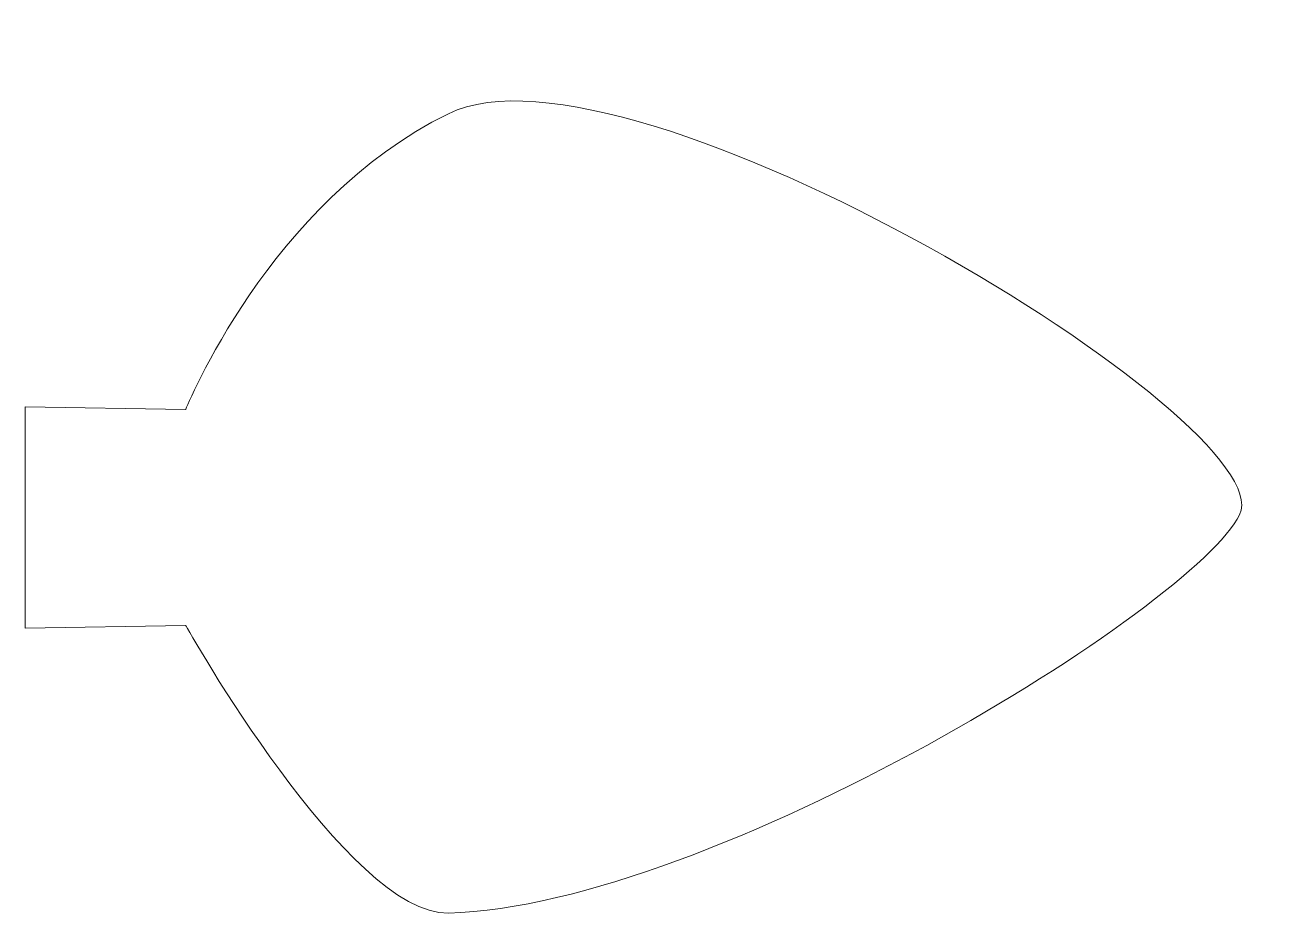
# Model space of a CAD drawing. Header units: inches. Extents: x 88.3 to 183.6, y 178.1 to 245.6.
import ezdxf

# ---------------------------------------------------------------- set-up
doc = ezdxf.new("R2010")
doc.units = ezdxf.units.IN
doc.header["$MEASUREMENT"] = 0
doc.layers.add('Layer 2', color=7, linetype='Continuous')

msp = doc.modelspace()

# ---------------------------------------------------------------- linework, layer by layer
at = {"layer": 'Layer 2', "lineweight": 0}
msp.add_open_spline([(100.418, 200.153), (100.418, 200.153), (112.784, 178.145), (120.33, 178.355), (140.397, 178.912), (176.922, 201.621), (180.276, 208.537), (183.629, 215.454), (133.954, 245.637), (120.33, 238.93), (106.706, 232.222), (100.418, 216.502), (100.418, 216.502), (100.418, 216.502), (88.261, 216.712), (88.261, 216.712), (88.261, 216.712), (88.261, 199.944), (88.261, 199.944), (88.261, 199.944), (100.418, 200.153), (100.418, 200.153)], degree=3, knots=[0, 0, 0, 0, 1, 1, 1, 2, 2, 2, 3, 3, 3, 4, 4, 4, 5, 5, 5, 6, 6, 6, 7, 7, 7, 7], dxfattribs=at)

doc.saveas('drawing.dxf')
